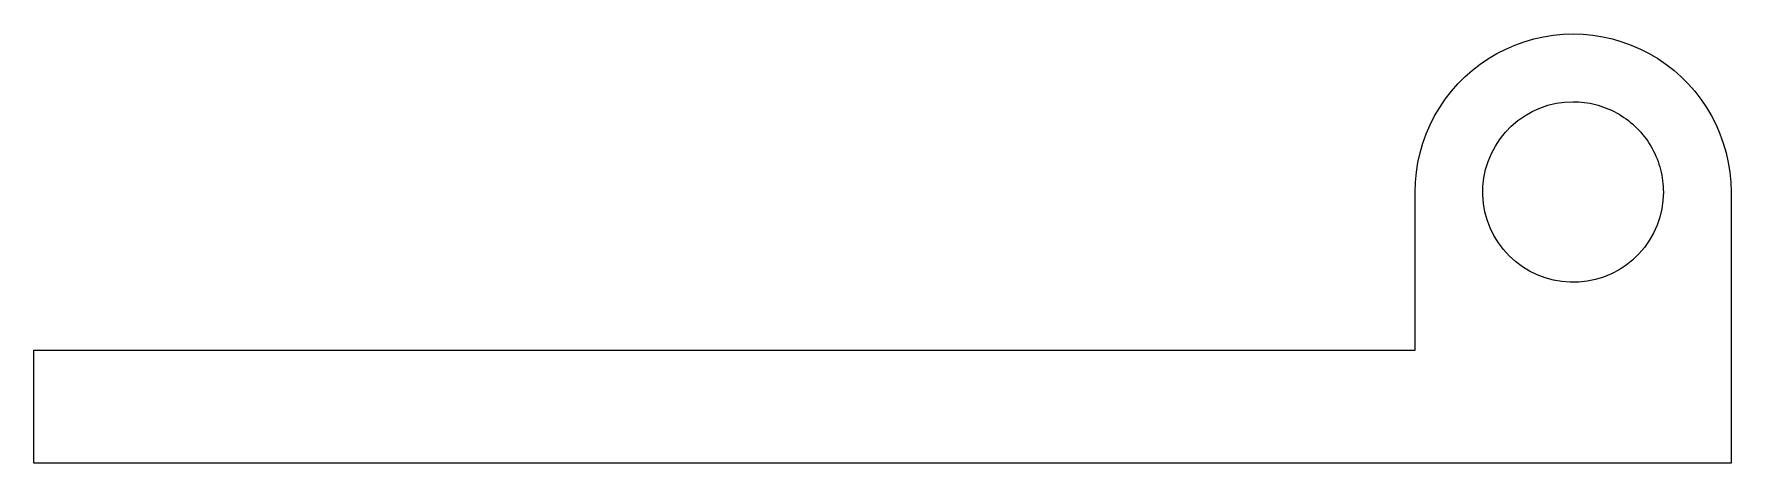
# Model space of a CAD drawing. Header units: metres. Extents: x -50.1 to 25.1, y 0 to 19.
import ezdxf

# ---------------------------------------------------------------- set-up
doc = ezdxf.new("R2010")
doc.units = ezdxf.units.M

msp = doc.modelspace()

# ---------------------------------------------------------------- linework, layer by layer
for points in [[(11.1, 12), (11.114, 12.44), (11.155, 12.877), (11.224, 13.312), (11.32, 13.741), (11.443, 14.163), (11.592, 14.577), (11.766, 14.98), (11.966, 15.372), (12.19, 15.751), (12.437, 16.114), (12.706, 16.462), (12.997, 16.792), (13.308, 17.103), (13.638, 17.394), (13.986, 17.663), (14.349, 17.91), (14.728, 18.134), (15.12, 18.334), (15.523, 18.508), (15.937, 18.657), (16.359, 18.78), (16.788, 18.876), (17.223, 18.945), (17.66, 18.986), (18.1, 19), (18.54, 18.986), (18.977, 18.945), (19.412, 18.876), (19.841, 18.78), (20.263, 18.657), (20.677, 18.508), (21.08, 18.334), (21.472, 18.134), (21.851, 17.91), (22.214, 17.663), (22.562, 17.394), (22.892, 17.103), (23.203, 16.792), (23.494, 16.462), (23.763, 16.114), (24.01, 15.751), (24.234, 15.372), (24.434, 14.98), (24.608, 14.577), (24.757, 14.163), (24.88, 13.741), (24.976, 13.312), (25.045, 12.877), (25.086, 12.44), (25.1, 12)], [(22.1, 12), (22.082, 11.624), (22.029, 11.25), (21.941, 10.884), (21.819, 10.528), (21.664, 10.184), (21.477, 9.857), (21.261, 9.548), (21.016, 9.262), (20.745, 9), (20.451, 8.764), (20.136, 8.557), (19.803, 8.381), (19.455, 8.236), (19.095, 8.126), (18.726, 8.049), (18.351, 8.008), (17.974, 8.002), (17.599, 8.032), (17.227, 8.096), (16.864, 8.196), (16.511, 8.329), (16.173, 8.495), (15.852, 8.692), (15.55, 8.918), (15.272, 9.172), (15.018, 9.45), (14.792, 9.752), (14.595, 10.073), (14.429, 10.411), (14.296, 10.764), (14.196, 11.127), (14.132, 11.499), (14.102, 11.874), (14.108, 12.251), (14.149, 12.626), (14.226, 12.995), (14.336, 13.355), (14.481, 13.703), (14.657, 14.036), (14.864, 14.351), (15.1, 14.645), (15.362, 14.916), (15.648, 15.161), (15.957, 15.377), (16.284, 15.564), (16.628, 15.719), (16.984, 15.841), (17.35, 15.929), (17.724, 15.982), (18.1, 16)], [(18.1, 16), (18.226, 15.998), (18.351, 15.992), (18.476, 15.982), (18.601, 15.968), (18.726, 15.951), (18.85, 15.929), (18.973, 15.904), (19.095, 15.874), (19.216, 15.841), (19.336, 15.804), (19.455, 15.764), (19.572, 15.719), (19.689, 15.671), (19.803, 15.619), (19.916, 15.564), (20.027, 15.505), (20.136, 15.443), (20.243, 15.377), (20.348, 15.308), (20.451, 15.236), (20.552, 15.161), (20.65, 15.082), (20.745, 15), (20.838, 14.916), (20.928, 14.828), (21.016, 14.738), (21.1, 14.645), (21.182, 14.55), (21.261, 14.452), (21.336, 14.351), (21.408, 14.248), (21.477, 14.143), (21.543, 14.036), (21.605, 13.927), (21.664, 13.816), (21.719, 13.703), (21.771, 13.589), (21.819, 13.472), (21.864, 13.355), (21.904, 13.236), (21.941, 13.116), (21.974, 12.995), (22.004, 12.873), (22.029, 12.75), (22.051, 12.626), (22.068, 12.501), (22.082, 12.376), (22.092, 12.251), (22.098, 12.126), (22.1, 12)], [(11.1, 5), (11.1, 5.14), (11.1, 5.28), (11.1, 5.42), (11.1, 5.56), (11.1, 5.7), (11.1, 5.84), (11.1, 5.98), (11.1, 6.12), (11.1, 6.26), (11.1, 6.4), (11.1, 6.54), (11.1, 6.68), (11.1, 6.82), (11.1, 6.96), (11.1, 7.1), (11.1, 7.24), (11.1, 7.38), (11.1, 7.52), (11.1, 7.66), (11.1, 7.8), (11.1, 7.94), (11.1, 8.08), (11.1, 8.22), (11.1, 8.36), (11.1, 8.5), (11.1, 8.64), (11.1, 8.78), (11.1, 8.92), (11.1, 9.06), (11.1, 9.2), (11.1, 9.34), (11.1, 9.48), (11.1, 9.62), (11.1, 9.76), (11.1, 9.9), (11.1, 10.04), (11.1, 10.18), (11.1, 10.32), (11.1, 10.46), (11.1, 10.6), (11.1, 10.74), (11.1, 10.88), (11.1, 11.02), (11.1, 11.16), (11.1, 11.3), (11.1, 11.44), (11.1, 11.58), (11.1, 11.72), (11.1, 11.86), (11.1, 12)], [(11.1, 5), (11.1, 5.14), (11.1, 5.28), (11.1, 5.42), (11.1, 5.56), (11.1, 5.7), (11.1, 5.84), (11.1, 5.98), (11.1, 6.12), (11.1, 6.26), (11.1, 6.4), (11.1, 6.54), (11.1, 6.68), (11.1, 6.82), (11.1, 6.96), (11.1, 7.1), (11.1, 7.24), (11.1, 7.38), (11.1, 7.52), (11.1, 7.66), (11.1, 7.8), (11.1, 7.94), (11.1, 8.08), (11.1, 8.22), (11.1, 8.36), (11.1, 8.5), (11.1, 8.64), (11.1, 8.78), (11.1, 8.92), (11.1, 9.06), (11.1, 9.2), (11.1, 9.34), (11.1, 9.48), (11.1, 9.62), (11.1, 9.76), (11.1, 9.9), (11.1, 10.04), (11.1, 10.18), (11.1, 10.32), (11.1, 10.46), (11.1, 10.6), (11.1, 10.74), (11.1, 10.88), (11.1, 11.02), (11.1, 11.16), (11.1, 11.3), (11.1, 11.44), (11.1, 11.58), (11.1, 11.72), (11.1, 11.86), (11.1, 12)], [(25.1, 12), (25.1, 11.76), (25.1, 11.52), (25.1, 11.28), (25.1, 11.04), (25.1, 10.8), (25.1, 10.56), (25.1, 10.32), (25.1, 10.08), (25.1, 9.84), (25.1, 9.6), (25.1, 9.36), (25.1, 9.12), (25.1, 8.88), (25.1, 8.64), (25.1, 8.4), (25.1, 8.16), (25.1, 7.92), (25.1, 7.68), (25.1, 7.44), (25.1, 7.2), (25.1, 6.96), (25.1, 6.72), (25.1, 6.48), (25.1, 6.24), (25.1, 6), (25.1, 5.76), (25.1, 5.52), (25.1, 5.28), (25.1, 5.04), (25.1, 4.8), (25.1, 4.56), (25.1, 4.32), (25.1, 4.08), (25.1, 3.84), (25.1, 3.6), (25.1, 3.36), (25.1, 3.12), (25.1, 2.88), (25.1, 2.64), (25.1, 2.4), (25.1, 2.16), (25.1, 1.92), (25.1, 1.68), (25.1, 1.44), (25.1, 1.2), (25.1, 0.96), (25.1, 0.72), (25.1, 0.48), (25.1, 0.24), (25.1, 0)], [(-50.1, 0), (-50.1, 0.1), (-50.1, 0.2), (-50.1, 0.3), (-50.1, 0.4), (-50.1, 0.5), (-50.1, 0.6), (-50.1, 0.7), (-50.1, 0.8), (-50.1, 0.9), (-50.1, 1), (-50.1, 1.1), (-50.1, 1.2), (-50.1, 1.3), (-50.1, 1.4), (-50.1, 1.5), (-50.1, 1.6), (-50.1, 1.7), (-50.1, 1.8), (-50.1, 1.9), (-50.1, 2), (-50.1, 2.1), (-50.1, 2.2), (-50.1, 2.3), (-50.1, 2.4), (-50.1, 2.5), (-50.1, 2.6), (-50.1, 2.7), (-50.1, 2.8), (-50.1, 2.9), (-50.1, 3), (-50.1, 3.1), (-50.1, 3.2), (-50.1, 3.3), (-50.1, 3.4), (-50.1, 3.5), (-50.1, 3.6), (-50.1, 3.7), (-50.1, 3.8), (-50.1, 3.9), (-50.1, 4), (-50.1, 4.1), (-50.1, 4.2), (-50.1, 4.3), (-50.1, 4.4), (-50.1, 4.5), (-50.1, 4.6), (-50.1, 4.7), (-50.1, 4.8), (-50.1, 4.9), (-50.1, 5)], [(-50.1, 5), (-48.876, 5), (-47.652, 5), (-46.428, 5), (-45.204, 5), (-43.98, 5), (-42.756, 5), (-41.532, 5), (-40.308, 5), (-39.084, 5), (-37.86, 5), (-36.636, 5), (-35.412, 5), (-34.188, 5), (-32.964, 5), (-31.74, 5), (-30.516, 5), (-29.292, 5), (-28.068, 5), (-26.844, 5), (-25.62, 5), (-24.396, 5), (-23.172, 5), (-21.948, 5), (-20.724, 5), (-19.5, 5), (-18.276, 5), (-17.052, 5), (-15.828, 5), (-14.604, 5), (-13.38, 5), (-12.156, 5), (-10.932, 5), (-9.708, 5), (-8.484, 5), (-7.26, 5), (-6.036, 5), (-4.812, 5), (-3.588, 5), (-2.364, 5), (-1.14, 5), (0.084, 5), (1.308, 5), (2.532, 5), (3.756, 5), (4.98, 5), (6.204, 5), (7.428, 5), (8.652, 5), (9.876, 5), (11.1, 5)], [(-20, 5), (-19.378, 5), (-18.756, 5), (-18.134, 5), (-17.512, 5), (-16.89, 5), (-16.268, 5), (-15.646, 5), (-15.024, 5), (-14.402, 5), (-13.78, 5), (-13.158, 5), (-12.536, 5), (-11.914, 5), (-11.292, 5), (-10.67, 5), (-10.048, 5), (-9.426, 5), (-8.804, 5), (-8.182, 5), (-7.56, 5), (-6.938, 5), (-6.316, 5), (-5.694, 5), (-5.072, 5), (-4.45, 5), (-3.828, 5), (-3.206, 5), (-2.584, 5), (-1.962, 5), (-1.34, 5), (-0.718, 5), (-0.096, 5), (0.526, 5), (1.148, 5), (1.77, 5), (2.392, 5), (3.014, 5), (3.636, 5), (4.258, 5), (4.88, 5), (5.502, 5), (6.124, 5), (6.746, 5), (7.368, 5), (7.99, 5), (8.612, 5), (9.234, 5), (9.856, 5), (10.478, 5), (11.1, 5)], [(25.1, 0), (23.596, 0), (22.092, 0), (20.588, 0), (19.084, 0), (17.58, 0), (16.076, 0), (14.572, 0), (13.068, 0), (11.564, 0), (10.06, 0), (8.556, 0), (7.052, 0), (5.548, 0), (4.044, 0), (2.54, 0), (1.036, 0), (-0.468, 0), (-1.972, 0), (-3.476, 0), (-4.98, 0), (-6.484, 0), (-7.988, 0), (-9.492, 0), (-10.996, 0), (-12.5, 0), (-14.004, 0), (-15.508, 0), (-17.012, 0), (-18.516, 0), (-20.02, 0), (-21.524, 0), (-23.028, 0), (-24.532, 0), (-26.036, 0), (-27.54, 0), (-29.044, 0), (-30.548, 0), (-32.052, 0), (-33.556, 0), (-35.06, 0), (-36.564, 0), (-38.068, 0), (-39.572, 0), (-41.076, 0), (-42.58, 0), (-44.084, 0), (-45.588, 0), (-47.092, 0), (-48.596, 0), (-50.1, 0)]]:
    msp.add_lwpolyline(points)

doc.saveas('drawing.dxf')
